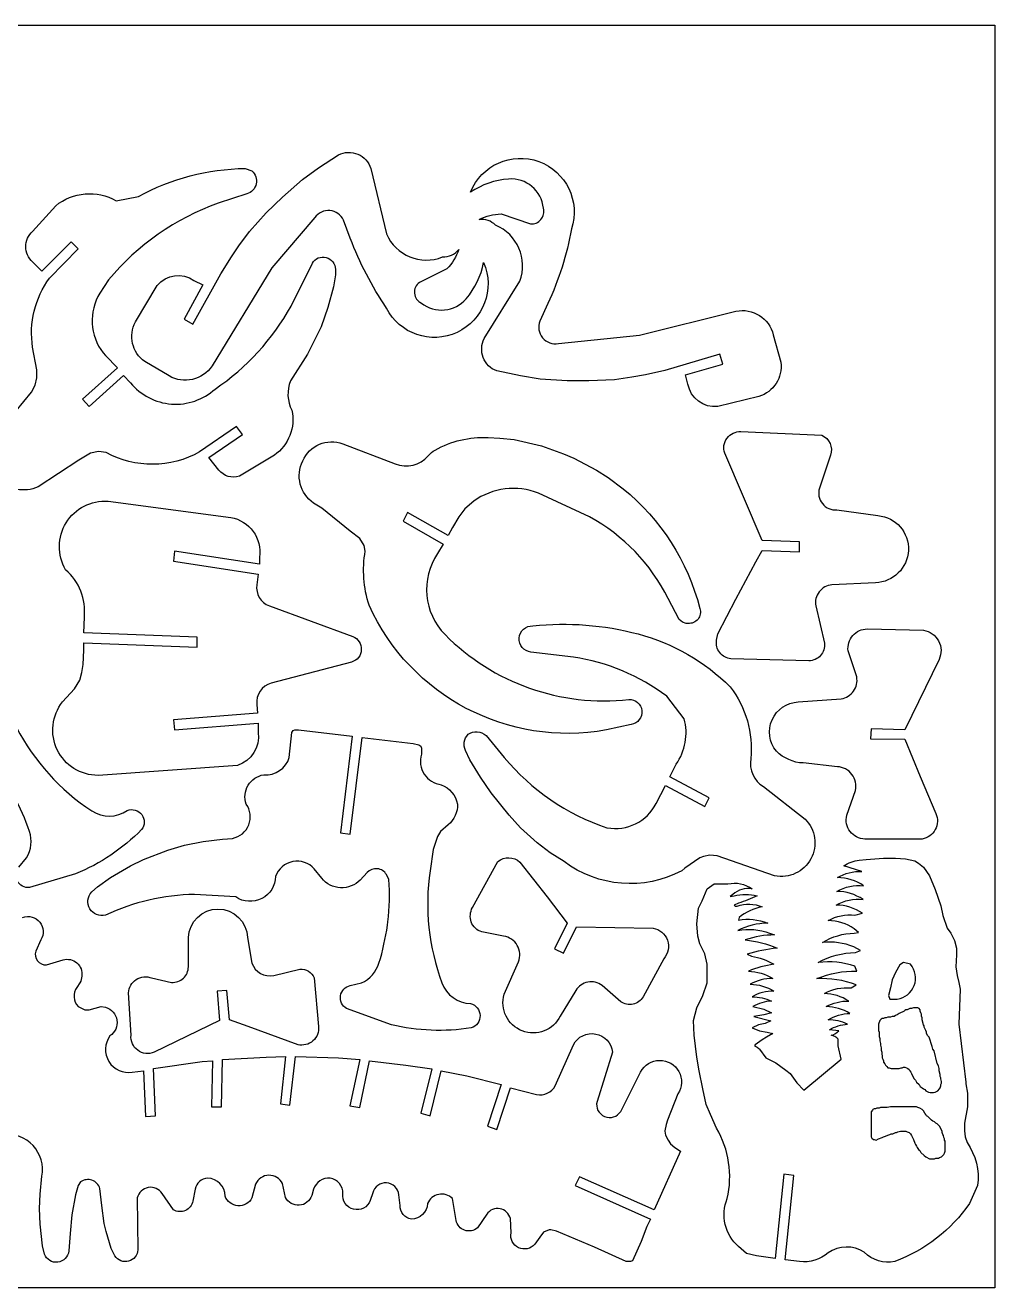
# Model space of a CAD drawing. Extents: x -54 to 327, y -11 to 204.
# Drawn here: x 161.8 to 327.1, y -11.2 to 204 of the extents above; entities that cross this region are included whole.
import ezdxf

# ---------------------------------------------------------------- set-up
doc = ezdxf.new("R2010")
doc.units = 0
for name, color, linetype in [('DEFAULT', 7, 'CONTINUOUS'), ('OFFEN', 7, 'CONTINUOUS'), ('SCHNEIDENUHRZEIGER', 7, 'CONTINUOUS')]:
    doc.layers.add(name, color=color, linetype=linetype)

msp = doc.modelspace()

# ---------------------------------------------------------------- linework, layer by layer
at = {"layer": 'DEFAULT'}
for points in [[(203.813498, 162.667223), (193.613498, 145.932848, -0.391897), (186.282248, 144.232848), (182.138498, 146.676598, -0.375523), (180.544748, 153.476598), (184.263498, 159.639098, -0.399398), (190.532248, 160.489098), (192.019748, 159.745348), (188.832248, 153.901598), (190.319748, 153.051598), (195.100998, 161.657848), (196.907248, 164.526598), (198.182248, 166.439098), (199.988498, 168.882848), (202.857248, 172.070348), (205.619748, 174.726598), (209.019748, 177.701598), (211.782248, 179.720348), (215.182248, 181.951598, -0.453929), (220.707248, 179.614098), (223.363498, 168.457848, 0.407112), (232.925998, 164.526598, 0.236068), (235.688498, 165.801598, -0.118494), (233.669748, 162.507848), (228.994748, 160.170348, 0.579144), (229.313498, 156.664098, 0.405627), (236.963498, 157.407848, 0.127394), (239.938498, 163.570348, -0.969272), (223.363498, 155.814098, -0.057707), (217.200998, 167.714098), (216.032248, 170.795348, 0.583713), (211.144748, 171.220348), (203.813498, 162.667223)], [(266.547329, 151.177243), (282.969748, 155.282848, -0.400137), (289.344748, 151.245348), (290.619748, 146.570348, -0.367018), (286.900998, 140.726598), (279.888498, 139.026598, -0.400921), (274.788498, 142.851598), (274.363498, 144.445348), (280.738498, 146.251598), (280.207248, 147.951598), (270.857248, 145.189098), (267.563498, 144.445348), (265.225998, 144.020348), (262.250998, 143.595348), (257.894748, 143.382848), (254.175998, 143.382848), (249.607248, 143.701598), (246.207248, 144.232848), (242.169748, 145.082848, -0.449836), (240.044748, 150.607848), (246.100998, 160.382848, 0.404986), (241.957248, 169.945348, 0.230079), (239.194748, 170.901598, -0.117934), (242.913498, 171.857848), (247.907248, 170.157848, 0.523146), (250.138498, 172.814098, 0.409006), (244.188498, 177.807848, 0.127333), (237.707248, 175.576598, -0.969268), (254.919748, 169.307848, -0.064084), (250.882248, 156.557848), (249.500998, 153.582848, 0.576409), (252.688498, 149.757848), (266.547329, 151.177243)], [(210.932248, 122.557848, -0.371869), (209.073202, 129.759758, -0.401328), (215.925998, 132.651598), (224.850998, 129.251598, 0.323026), (230.482248, 130.632848, -0.089353), (231.650998, 131.589098, -0.142796), (240.682248, 133.714098), (242.700998, 133.607848), (245.144748, 133.395348), (249.819748, 132.332848), (253.538498, 130.951598), (255.344748, 130.207848), (259.169748, 128.189098), (261.188498, 126.914098), (263.738498, 125.001598, -0.160738), (276.807248, 104.601598, -0.553058), (274.788498, 102.051598), (274.469748, 102.051598), (273.832248, 102.264098), (273.300998, 102.689098), (271.388498, 106.301598, 0.152796), (258.000998, 120.220348), (249.288498, 124.257848, 0.254585), (238.238498, 122.876598), (236.750998, 121.601598), (235.688498, 120.220348), (234.625998, 118.414098), (233.882248, 117.032848), (226.975998, 120.964098), (226.232248, 119.476598), (233.032248, 115.545348), (232.075998, 113.951598, 0.358133), (233.350998, 100.139098, 0.229932), (264.694748, 89.089098, -0.95172), (265.119748, 84.839098), (260.869748, 83.882848, -0.343078), (220.388498, 105.132848, -0.120409), (219.750998, 114.376598), (219.538498, 115.332848), (218.794748, 116.501598), (217.200998, 117.776598), (212.313498, 121.707848), (210.932248, 122.557848)], [(284.244748, 123.620348), (281.057248, 131.057848, -0.249351), (281.449747, 133.651724, -0.225272), (283.819748, 134.776598), (297.632248, 134.139098, -0.378947), (299.119748, 130.739098), (297.207248, 125.107848, 0.528019), (300.182248, 121.389098), (307.194748, 120.432848, -0.398072), (312.410258, 114.494311, -0.38399), (306.769748, 108.957848), (299.332248, 108.639098, 0.434183), (296.569748, 105.026598), (298.057248, 98.651598, -0.214482), (297.397976, 96.566908, -0.212818), (295.400998, 95.676598), (282.119748, 95.995348, -0.203827), (280.220013, 97.069405, -0.228524), (279.675998, 99.182848), (279.888498, 100.245348), (282.969748, 106.195348), (286.369748, 112.570348), (287.432248, 114.482848), (293.807248, 114.270348), (293.807248, 115.970348), (287.432248, 116.182848), (284.244748, 123.620348)], [(171.832248, 103.114098, 0.245521), (168.644748, 111.189098, -0.602906), (175.869748, 122.876598), (196.800998, 120.114098, -0.409914), (201.688498, 113.314098), (201.688498, 112.145348), (187.238498, 114.376598), (187.025998, 112.676598), (201.475998, 110.445348), (201.263498, 108.639098, 0.358529), (203.388498, 105.026598), (217.625998, 99.820348, -0.320716), (219.07705, 97.566257, -0.340499), (217.413498, 95.464098), (203.707248, 91.851598, 0.375987), (201.263498, 88.239098), (201.369748, 86.751598), (187.025998, 85.582848), (187.238498, 83.882848), (201.475998, 85.051598), (201.475998, 83.457848, -0.360584), (197.969748, 77.826598), (174.169748, 76.126598, -0.626633), (168.113498, 88.664098), (170.132248, 90.895348), (171.088498, 92.382848), (171.407248, 93.657848), (171.619748, 95.039098), (171.725998, 97.482848), (171.725998, 98.757848), (191.063498, 98.014098), (191.063498, 99.714098), (171.725998, 100.457848), (171.832248, 103.114098)], [(270.963498, 74.426598), (277.657248, 70.814098), (278.400998, 72.301598), (271.707248, 75.914098), (272.769748, 78.039098, 0.221329), (274.150998, 85.795348), (271.175998, 89.620348, 0.123106), (255.238498, 96.314098), (248.013498, 97.164098, -0.976592), (248.332248, 101.626598, -0.091822), (266.288498, 100.245348, -0.131462), (282.013498, 91.214098, -0.18797), (285.519748, 78.995348, 0.308949), (287.644748, 74.214098), (294.763498, 68.689098, -0.744872), (289.557248, 59.020348), (279.782248, 62.420348), (278.507248, 62.526598), (277.444748, 62.314098), (276.807248, 62.101598), (274.257248, 60.295348), (273.725998, 59.870348, -0.291108), (253.644748, 61.464098), (251.307248, 62.951598), (249.075998, 64.651598), (246.207248, 67.201598), (244.294748, 69.326598), (241.213498, 73.151598), (239.407248, 75.807848), (237.600998, 78.782848), (236.857248, 80.376598, -0.309208), (237.282248, 83.139098, -0.352409), (240.363498, 82.926598), (243.444748, 79.207848, 0.139555), (260.975998, 67.201598, 0.32855), (269.369748, 71.345348), (270.963498, 74.426598)], [(314.419748, 75.967223), (317.075998, 69.645348, -0.488708), (314.738498, 65.289098), (304.963498, 65.289098, -0.482602), (301.882248, 69.326598), (303.369748, 73.576598, 0.461248), (300.288498, 77.614098), (294.444748, 78.251598, -0.193591), (289.875998, 80.270348, -0.285735), (289.123762, 85.624266, -0.279196), (293.594748, 88.664098), (300.925998, 89.195348, 0.414214), (303.582248, 92.914098), (302.094748, 97.376598, -0.211523), (302.91818, 99.965309, -0.230673), (305.388498, 101.095348), (314.950998, 100.882848, -0.236396), (317.529502, 99.051068, -0.243421), (317.607248, 95.889098), (311.763498, 83.882848), (306.025998, 84.095348), (305.919748, 82.395348), (311.763498, 82.289098), (314.419748, 75.967223)], [(223.522424, 50.594957), (223.597493, 51.185412, 0.046187), (223.788498, 58.382848), (223.363498, 59.232848, 0.237029), (221.796674, 60.219409, 0.234067), (220.069748, 59.551598), (218.900998, 58.276598, -0.209933), (215.537247, 56.989285, -0.220393), (212.313498, 58.595348), (211.038498, 60.189098, 0.574163), (204.450998, 58.914098, -0.593049), (197.650998, 55.407848), (190.638498, 55.832848, 0.104149), (175.444748, 52.326598, -0.773967), (173.107248, 56.257848), (174.063498, 57.107848), (176.294748, 58.701598), (179.694748, 60.720348), (181.925998, 61.782848), (186.069748, 63.376598), (188.938498, 64.226598), (192.125998, 64.864098), (195.419748, 65.289098), (197.119748, 65.395348, 0.538926), (199.457248, 71.239098, -0.476194), (202.432248, 76.232848, 0.35539), (206.788498, 79.207848), (207.213498, 83.457848), (207.425998, 83.776598), (207.744748, 83.882848), (208.382248, 83.882848), (217.519748, 82.820348), (215.500998, 66.351598), (217.200998, 66.139098), (219.219748, 82.607848), (227.932248, 81.545348), (228.888498, 81.332848), (229.207248, 81.120348), (229.313498, 80.801598), (229.313498, 79.739098, 0.461337), (232.713498, 74.532848, -0.258252), (235.475998, 71.239098, -0.239985), (233.882248, 67.732848), (232.607248, 66.564098), (232.075998, 65.714098), (231.332248, 63.482848), (230.800998, 59.870348, 0.125929), (232.819748, 40.745348, 0.30539), (237.707248, 37.239098, -0.757578), (237.813498, 33.095348, -0.098862), (224.213498, 33.626598), (216.563498, 36.389098, -0.311075), (215.528319, 38.574279, -0.302879), (217.200998, 40.320348), (219.113498, 40.745348, 0.210725), (222.088498, 44.145348, 0.04237), (223.522424, 50.594957)], [(250.778063, 55.444023), (254.175998, 50.945348), (252.050998, 46.589098), (253.538498, 45.845348), (255.769748, 50.307848), (268.838498, 50.095348, -0.591946), (270.644748, 44.889098), (267.138498, 38.407848, -0.447317), (263.313498, 37.557848), (260.125998, 40.320348, 0.211451), (257.706603, 40.883113, 0.212228), (255.663498, 39.470348), (253.007248, 35.114098, -0.92083), (243.444748, 38.832848), (245.888498, 44.357848, 0.486944), (243.338498, 48.714098), (239.619748, 49.457848, -0.229946), (237.81684, 51.142787, -0.205365), (238.025998, 53.601598), (242.382248, 61.464098, -0.368814), (246.100998, 61.357848), (250.778063, 55.444023)], [(291.479609, 25.881538), (292.213498, 25.339098), (293.382248, 23.745348), (294.550998, 22.470348), (300.925998, 27.782848), (300.394748, 30.014098), (300.394748, 31.182848), (300.182248, 31.395348), (299.863498, 31.607848), (299.225998, 31.820348), (299.544748, 31.926598), (299.969748, 32.139098), (300.500998, 32.564098), (298.907248, 32.776598, -0.110789), (301.988498, 33.732848, 0.104324), (298.694748, 34.476598, -0.132819), (302.413498, 35.539098, 0.130931), (298.375998, 36.707848, -0.134613), (302.200998, 37.664098, 0.135524), (298.057248, 38.939098, -0.160022), (302.625998, 39.895348), (303.475998, 40.426598, 0.100792), (296.782248, 41.489098, -0.108792), (303.582248, 42.764098), (303.263498, 43.614098, 0.107925), (296.994748, 44.251598, -0.114834), (303.369748, 45.951598), (304.219748, 46.270348), (303.050998, 46.907848, 0.124719), (297.738498, 47.651598, -0.133026), (303.157248, 49.245348), (303.900998, 49.351598), (303.157248, 49.989098, 0.145671), (298.694748, 51.370348, -0.162278), (303.263498, 52.326598), (304.538498, 52.645348, 0.145671), (300.075998, 54.026598, -0.162278), (304.644748, 54.982848, 0.145671), (300.182248, 56.364098, -0.162278), (304.750998, 57.320348, 0.145671), (300.288498, 58.701598, -0.147378), (304.432248, 59.764098), (301.350998, 60.720348, -0.128142), (304.007248, 61.676598), (305.175998, 61.782848), (308.150998, 61.995348), (310.169748, 61.995348), (311.869748, 61.889098), (313.463498, 61.570348), (314.100998, 61.145348), (314.950998, 60.507848), (316.013498, 59.020348), (316.969748, 56.682848), (317.925998, 53.920348), (318.244748, 52.220348), (318.988498, 50.095348), (319.625998, 49.245348), (320.263498, 47.970348), (320.582248, 46.695348), (320.582248, 45.526598), (320.475998, 43.507848), (320.688498, 42.020348), (321.007248, 40.851598), (321.219748, 39.682848), (321.007248, 33.732848), (322.175998, 23.851598), (322.175998, 23.532848), (322.494748, 21.939098), (322.494748, 19.601598), (321.963498, 16.839098), (321.963498, 15.564098), (322.069748, 14.501598), (322.388498, 13.545348, -0.186313), (324.194748, 6.214098), (322.813498, 3.132848, -0.150643), (310.063498, -6.748402, -0.252704), (304.857248, -5.154652, 0.302751), (298.694748, -5.260902, -0.215832), (293.807248, -6.748402), (291.363498, -6.429652), (292.850998, 7.914098), (291.150998, 8.126598), (289.663498, -6.217152), (286.475998, -5.792152), (284.775998, -5.367152), (283.394748, -4.198402, -0.315594), (281.482248, 3.982848, 0.191001), (279.675998, 15.989098), (278.613498, 18.326598), (277.869748, 20.026598), (277.338498, 22.682848), (276.700998, 25.764098), (276.275998, 28.101598), (275.850998, 31.820348), (275.744748, 34.370348), (276.275998, 36.495348), (277.338498, 38.620348), (278.082248, 40.745348), (278.082248, 43.932848), (277.657248, 45.739098), (276.807248, 47.439098), (276.488498, 48.714098), (276.275998, 50.839098), (276.594748, 53.495348), (277.232248, 54.770348), (278.082248, 56.789098), (279.250998, 57.639098), (281.588498, 57.639098, -0.212119), (285.732248, 56.789098, 0.240188), (282.438498, 55.832848), (282.013498, 55.514098), (282.650998, 55.620348, -0.099547), (286.582248, 55.620348, -0.040854), (283.394748, 54.345348), (282.650998, 54.026598), (282.863498, 53.814098), (283.182248, 53.814098, -0.202057), (287.432248, 53.707848, 0.128949), (283.500998, 51.901598), (283.394748, 51.476598, -0.14299), (288.388498, 50.945348, 0.116193), (283.288498, 49.670348, -0.141177), (288.707248, 49.245348), (289.557248, 48.926598, 0.089841), (284.563498, 48.076598, -0.072293), (289.982248, 46.695348, 0.050317), (284.882248, 45.632848), (285.625998, 45.314098, -0.100295), (289.450998, 43.932848, 0.060274), (285.094748, 42.764098, -0.135524), (289.238498, 41.489098, 0.136499), (285.413498, 40.532848, -0.130931), (289.450998, 39.364098, 0.130979), (285.732248, 38.407848, -0.104324), (289.025998, 37.664098, 0.112879), (285.838498, 36.707848), (287.750998, 36.282848), (289.025998, 35.645348), (287.750998, 35.326598), (286.050998, 35.007848), (288.919748, 34.264098), (287.963498, 33.839098), (286.794748, 33.626598), (285.732248, 33.095348), (287.007248, 32.564098), (288.282248, 32.351598), (289.238498, 32.139098), (288.175998, 31.501598), (287.432248, 31.076598), (286.263498, 30.226598), (286.157248, 30.014098), (286.582248, 29.801598), (286.900998, 29.589098), (287.007248, 29.482848), (288.069748, 27.995348), (289.769748, 27.145348), (291.479609, 25.881538)], [(183.732248, 28.951598, -0.571504), (179.800998, 31.820348), (179.375998, 39.045348, -0.518797), (183.307248, 41.595348), (186.707248, 40.851598, 0.209308), (188.723069, 41.551761, 0.208538), (189.575998, 43.507848), (189.575998, 48.501598, -0.958781), (199.669748, 48.501598), (200.413498, 44.145348, 0.37443), (204.132248, 42.020348), (208.594748, 43.082848, -0.323837), (211.038498, 41.595348), (211.782248, 33.307848, -0.51692), (208.275998, 30.226598), (199.775998, 33.307848), (196.588498, 34.476598), (196.163498, 39.470348), (194.463498, 39.364098), (194.888498, 34.370348), (183.732248, 28.951598)]]:
    msp.add_lwpolyline(points, format="xyb", close=True, dxfattribs=at)
for points in [[(158.869748, 136.689098), (162.800998, 141.470348), (163.438498, 142.639098), (163.757248, 143.914098), (163.757248, 145.295348), (163.013498, 149.120348, -0.197969), (165.882248, 160.914098), (170.769748, 165.907848), (169.600998, 167.076598), (164.607248, 162.082848), (163.013498, 163.676598, -0.446039), (163.013498, 168.882848), (166.944748, 173.239098, -0.312662), (177.250998, 174.089098), (181.075998, 174.832848, -0.121444), (199.244748, 179.614098), (200.413498, 179.189098, -0.274695), (201.156529, 176.970926, -0.258795), (199.563498, 175.257848), (194.675998, 173.664098, 0.137425), (175.975998, 160.595348), (174.488499, 158.364098, 0.308047), (175.019749, 148.164098), (175.439208, 147.726402), (175.439208, 147.726402), (177.463499, 145.614098), (171.513499, 140.301598), (172.682249, 139.026598), (178.525999, 144.339098), (179.694749, 143.064098, 0.427414), (194.144748, 142.001598, 0.116421), (207.107248, 156.132848), (210.719748, 163.464098, -0.338326), (213.09131, 164.434812, -0.339376), (214.650998, 162.401598), (214.650998, 161.445348), (214.332248, 159.426598), (213.375998, 155.920348), (212.207248, 152.626598), (209.869748, 147.951598), (207.000998, 143.382848, 0.215585), (207.213498, 138.389098, -0.30546), (204.238498, 130.739098), (198.288498, 127.126598, -0.310334), (194.782248, 128.189098), (193.082248, 130.314098), (198.819748, 134.245348), (197.757248, 135.626598), (191.488498, 131.270348, -0.256631), (175.550998, 131.164098), (174.275998, 131.376598), (172.894748, 131.057848), (170.875998, 129.889098), (163.969748, 125.320348, -0.307039), (157.063498, 126.595348, -0.32864)], [(160.250998, 84.307848, 0.1268), (173.107248, 70.070348, 0.310226), (179.163498, 70.176598, -0.747388), (181.607248, 66.882848, -0.098726), (170.344748, 59.339098), (162.482248, 57.001598, -0.307227), (160.389637, 58.141957, -0.284465)], [(160.675998, 60.507848), (161.950998, 62.101598, 0.228048), (162.482248, 66.564098, 0.042111), (159.838646, 72.578791)], [(161.313498, 51.901598, -0.72925), (164.394748, 48.076598), (163.544748, 46.164098, 0.524597), (165.350998, 43.826598), (168.219748, 44.676598, -0.54512), (171.407248, 41.914098, -0.095005), (171.088498, 40.745348), (170.557248, 40.001598, 0.356833), (170.769748, 36.707848), (170.982248, 36.601598), (171.938498, 36.176598), (172.682248, 36.176598), (174.700998, 36.707848), (175.444748, 36.601598, -0.641238), (176.188498, 31.714098, 0.672735), (180.013498, 25.551598), (181.925998, 25.764098), (182.244748, 18.007848), (183.944748, 18.114098), (183.625998, 26.189098), (191.913498, 27.357848), (193.719748, 27.464098), (193.507248, 19.601598), (195.207248, 19.601598), (195.419748, 27.676598), (202.857248, 28.101598), (206.150998, 28.207848), (205.300998, 20.132848), (206.894748, 19.920348), (207.850998, 28.207848), (215.182248, 27.995348), (218.794748, 27.676598), (217.094748, 19.814098), (218.794748, 19.495348), (220.494748, 27.464098), (226.657248, 26.720348), (231.119748, 26.082848), (229.207248, 18.539098), (230.800998, 18.114098), (232.713498, 25.764098), (237.069748, 24.914098), (242.913498, 23.426598), (240.575998, 16.307848), (242.169748, 15.776598), (244.507248, 22.895348), (248.969748, 21.726598, 0.319516), (252.157248, 23.214098), (255.238498, 30.226598, -0.73337), (261.932248, 28.951598), (259.275998, 20.557848, 0.858687), (263.313498, 18.857848), (266.713498, 25.551598, -1.053155), (273.088498, 21.832848), (271.282248, 17.370348), (271.069748, 16.626598), (270.857248, 15.564098), (270.857248, 15.457848), (270.963498, 14.820348), (271.388498, 13.970348), (271.813498, 13.332848), (272.557248, 12.695348), (273.513498, 12.057848), (269.050998, 2.070348), (256.300998, 7.701598), (255.557248, 6.214098), (268.413498, 0.476598), (267.775998, -0.798402), (266.819748, -3.348402), (265.332248, -6.642152), (265.013498, -6.748402), (264.269748, -6.748402), (258.850998, -4.304652), (252.369748, -1.542152), (251.413498, -1.329652), (251.094748, -1.329652), (250.138498, -1.754652), (249.500998, -2.604652), (248.650998, -3.773402, -0.776507), (244.613498, -1.860902), (244.507248, 0.582848, 0.294808), (242.728632, 2.258305, 0.298163), (240.469748, 1.326598), (238.875998, -1.010902, -0.576795), (235.263498, 0.264098), (234.625998, 3.982848, 0.54094), (230.375998, 3.132848, -0.392091), (227.613498, 0.476598, -0.386865), (225.700998, 2.814098), (225.488498, 4.620348, 0.847834), (221.025998, 4.939098), (220.600998, 3.664098, -0.88925), (215.925998, 4.832848, 0.383277), (213.763272, 7.448296, 0.362296), (210.932248, 5.576598), (210.613498, 4.514098, -0.675334), (206.150998, 4.195348), (205.619748, 6.532848, 0.651875), (201.050998, 6.426598), (200.413498, 4.089098, -0.651723), (195.844748, 4.407848, 0.394672), (192.869748, 7.489098, 0.359758), (190.744748, 5.576598), (190.319748, 3.557848, -0.521357), (187.025998, 2.070348), (185.113498, 4.832848, 0.664092), (180.863498, 4.089098), (180.969748, -4.729652, -0.7281), (177.038498, -5.792152), (176.400998, -4.517152), (175.550998, -1.648402), (175.232248, -0.267152), (174.807248, 2.814098), (174.488498, 5.682848, 0.50805), (171.194748, 6.851598), (170.769748, 6.214098), (170.344748, 4.620348), (169.707248, 1.220348), (169.388498, -1.967152), (169.175998, -4.942152, -0.795898), (165.032248, -5.473402), (164.713498, -4.092152), (164.288498, -0.373402), (164.182248, 2.282848), (164.288498, 4.726598), (164.607248, 7.807848, 0.499317), (158.019748, 14.926598)]]:
    msp.add_lwpolyline(points, format="xyb", dxfattribs=at)
at = {"layer": 'OFFEN', "color": 4}
msp.add_lwpolyline([(312.719748, 43.932848), (311.550998, 44.251598), (310.913498, 43.826598), (310.169748, 42.551598), (309.638498, 41.276598), (309.319748, 39.895348), (309.000998, 38.620348), (309.213498, 37.982848), (310.488498, 37.982848, 0.594375), (312.719748, 43.932848)], format="xyb", close=True, dxfattribs=at)
for points in [[(308.682248, 26.507848), (308.894748, 26.295348), (309.107248, 26.295348), (309.425998, 26.189098), (310.807248, 26.189098), (311.125998, 26.295348), (311.338498, 26.295348), (311.550998, 26.401598), (311.763498, 26.401598), (312.082248, 26.295348), (312.294748, 26.189098), (312.507248, 25.976598), (312.613498, 25.764098), (312.825998, 25.551598), (312.932248, 25.339098), (313.038498, 25.020348), (313.357248, 24.382848), (313.569748, 24.170348), (313.782248, 23.851598), (314.207248, 23.426598), (314.419748, 23.107848), (314.738498, 22.895348), (314.950998, 22.682848), (315.163498, 22.576598), (315.375998, 22.364098), (315.800998, 22.151598), (316.119748, 22.045348), (316.650998, 22.045348), (316.969748, 22.151598), (317.394748, 22.364098), (317.713498, 22.682848), (317.819748, 22.895348), (317.925998, 23.214098), (317.925998, 23.426598), (318.032248, 23.639098), (318.032248, 23.957848), (317.925998, 24.382848), (317.925998, 24.595348), (317.819748, 24.807848), (317.819748, 25.126598), (317.607248, 25.764098), (317.607248, 26.189098), (317.500998, 26.614098), (317.288498, 27.039098), (316.757248, 29.164098), (316.544748, 29.482848), (316.438498, 29.907848), (315.907248, 31.501598), (315.694748, 31.714098), (315.482248, 32.139098), (315.482248, 32.351598), (315.375998, 32.670348), (315.269748, 32.882848), (315.163498, 32.989098), (315.057248, 33.201598), (315.057248, 33.414098), (314.950998, 33.626598), (314.738498, 34.476598), (314.738498, 34.795348), (314.632248, 35.114098), (314.632248, 35.432848), (314.525998, 35.645348), (314.419748, 35.964098), (314.419748, 36.176598), (314.207248, 36.389098), (313.994748, 36.495348), (313.250998, 36.495348), (312.932248, 36.389098), (312.613498, 36.389098), (312.188498, 36.176598), (311.975998, 36.176598), (311.763498, 36.070348), (311.657248, 35.964098), (310.807248, 35.539098), (310.488498, 35.326598), (310.169748, 35.220348), (309.957248, 35.007848), (309.638498, 35.007848), (309.319748, 34.901598), (308.894748, 34.901598), (308.575998, 34.795348), (308.363498, 34.795348), (308.150998, 34.689098), (307.938498, 34.689098), (307.725998, 34.582848), (307.513498, 34.370348), (307.300998, 33.732848), (307.300998, 32.670348), (307.407248, 32.351598), (307.407248, 31.607848), (307.513498, 31.289098), (307.513498, 30.864098), (307.619748, 30.439098), (307.619748, 30.120348), (307.725998, 29.695348), (307.725998, 29.270348), (307.832248, 28.951598), (307.832248, 28.632848), (307.938498, 28.314098), (307.938498, 27.995348), (308.044748, 27.782848), (308.150998, 27.464098), (308.150998, 27.251598), (308.363498, 26.932848), (308.469748, 26.720348), (308.682248, 26.507848)], [(316.332248, 17.370348), (315.694748, 18.007848), (315.482248, 18.114098), (315.375998, 18.326598), (315.163498, 18.539098), (314.950998, 18.964098), (314.738498, 19.176598), (314.313498, 19.389098), (313.994748, 19.495348), (313.782248, 19.601598), (309.319748, 19.601598), (308.788498, 19.495348), (307.619748, 19.495348), (307.407248, 19.389098), (306.982248, 19.389098), (306.769748, 19.282848), (306.557248, 19.282848), (306.344748, 19.176598), (306.238498, 19.070348), (306.025998, 18.751598), (306.025998, 14.501598), (306.132248, 14.289098), (306.450998, 14.076598), (306.557248, 14.076598), (306.875998, 13.970348), (307.300998, 14.182848), (307.938498, 14.395348), (308.150998, 14.501598), (308.469748, 14.607848), (308.894748, 14.820348), (309.213498, 14.926598), (309.425998, 15.032848), (309.744748, 15.032848), (310.169748, 15.245348), (310.382248, 15.245348), (310.594748, 15.351598), (311.019748, 15.457848), (311.975998, 15.457848), (312.188498, 15.351598), (312.507248, 15.245348), (312.719748, 15.032848), (312.932248, 14.714098), (313.250998, 14.076598), (313.463498, 13.439098), (313.569748, 13.226598), (313.782248, 12.907848), (313.888498, 12.695348), (314.100998, 12.376598), (314.313498, 12.164098), (314.525998, 11.845348), (315.057248, 11.314098), (315.375998, 11.101598), (316.013498, 10.782848), (316.863498, 10.782848), (317.075998, 10.889098), (317.500998, 10.889098), (317.713498, 10.995348), (318.032248, 11.101598), (318.457248, 11.526598), (318.563498, 11.739098), (318.669748, 12.057848), (318.669748, 13.757848), (318.563498, 13.970348), (318.563498, 14.182848), (318.457248, 14.395348), (318.350998, 14.714098), (318.244748, 14.926598), (318.138498, 15.245348), (318.138498, 15.457848), (317.713498, 16.307848), (317.288498, 16.732848), (317.075998, 16.839098), (316.863498, 17.051598), (316.544748, 17.157848), (316.332248, 17.370348)]]:
    msp.add_lwpolyline(points, close=True, dxfattribs=at)
at = {"layer": 'SCHNEIDENUHRZEIGER', "color": 93}
msp.add_lwpolyline([(-54.055251, 204.023483), (327.116262, 204.023483), (327.116262, -11.21448), (-54.055251, -11.21448), (-54.055251, 204.023483)], close=True, dxfattribs=at)

doc.saveas('drawing.dxf')
